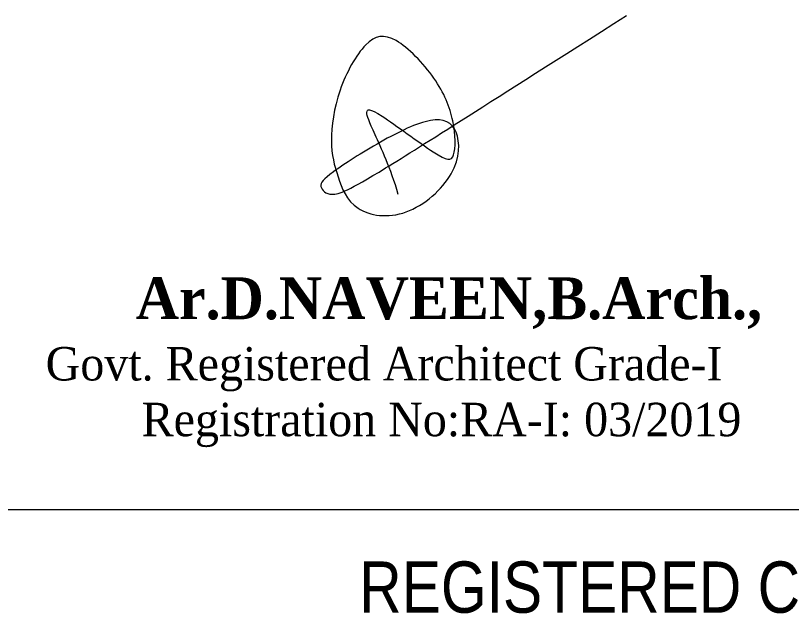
# Model space of a CAD drawing. Header units: metres. Extents: x -1559856 to -1559563, y 43807 to 43972.
# Drawn here: x -1559728.56 to -1559716.46, y 43891.2 to 43900.53 of the extents above; entities that cross this region are included whole.
import ezdxf

# ---------------------------------------------------------------- set-up
doc = ezdxf.new("R2010")
doc.units = ezdxf.units.M
doc.header["$LTSCALE"] = 750
doc.header["$MEASUREMENT"] = 0
doc.layers.get('0').update_dxf_attribs({"lineweight": 5})
doc.styles.add('145', font='swissc.ttf', dxfattribs={"height": 0.23})
doc.styles.add('style1', font='romans.shx', dxfattribs={"width": 0.95, "height": 200})

msp = doc.modelspace()

# ---------------------------------------------------------------- linework, layer by layer
at = {"color": 7, "ltscale": 0.2}
msp.add_line((-1559729.0595, 43892.82162, -138700.08236), (-1559701.9239, 43892.82162, -138700.08236), dxfattribs=at)
at = {"color": 175, "ltscale": 0.2}
msp.add_open_spline([(-1559722.59192, 43897.73813, 291.18265), (-1559722.70829, 43898.14514, 291.18265), (-1559723.01086, 43898.78473, 291.18265), (-1559723.11559, 43899.0522, 291.18265), (-1559723.01086, 43899.11034, 291.18265), (-1559721.8937, 43898.26143, 291.18265), (-1559721.69588, 43898.2498, 291.18265), (-1559721.69588, 43898.87776, 291.18265), (-1559721.96353, 43899.54061, 291.18265), (-1559722.67338, 43900.27323, 291.18265), (-1559723.09231, 43900.19183, 291.18265), (-1559723.5578, 43899.36618, 291.18265), (-1559723.67417, 43898.51727, 291.18265), (-1559723.54616, 43898.02885, 291.18265), (-1559723.32505, 43897.4474, 291.18265), (-1559722.46392, 43897.31949, 291.18265), (-1559721.62605, 43898.06374, 291.18265), (-1559721.62605, 43898.79636, 291.18265), (-1559722.01007, 43898.99405, 291.18265), (-1559722.87121, 43898.57541, 291.18265), (-1559723.72071, 43898.02885, 291.18265), (-1559723.84872, 43897.86605, 291.18265), (-1559723.66253, 43897.67998, 291.18265), (-1559723.22032, 43897.85442, 291.18265), (-1559721.19548, 43899.15686, 291.18265), (-1559719.031, 43900.52907, 291.18265)], degree=3, dxfattribs=at)

# ---------------------------------------------------------------- texts
at = {"color": 7, "ltscale": 0.25, "style": '145'}
msp.add_text('REGISTERED CONSTRUCTION ENGINEER', height=0.8, dxfattribs=at).set_placement((-1559723.19939, 43891.21266, -38984.0843))
at = {"color": 7, "lineweight": 20, "insert": (-1559728.08881, 43896.4442, -2911.82653), "char_height": 0.600646, "width": 29.0123266, "attachment_point": 1, "style": 'style1'}
msp.add_mtext('\\A1;{\\fTimes New Roman|b1|i0|c0|p18;\\H1.0851x;      Ar.D.NAVEEN,B.Arch.,\\H0.69995x;\\P\\fTimes New Roman|b0|i0|c0|p18;\\H1.1429x;Govt. Registered Architect Grade-I\\P        Registration No:RA-I: 03/2019}', dxfattribs=at)

doc.saveas('drawing.dxf')
